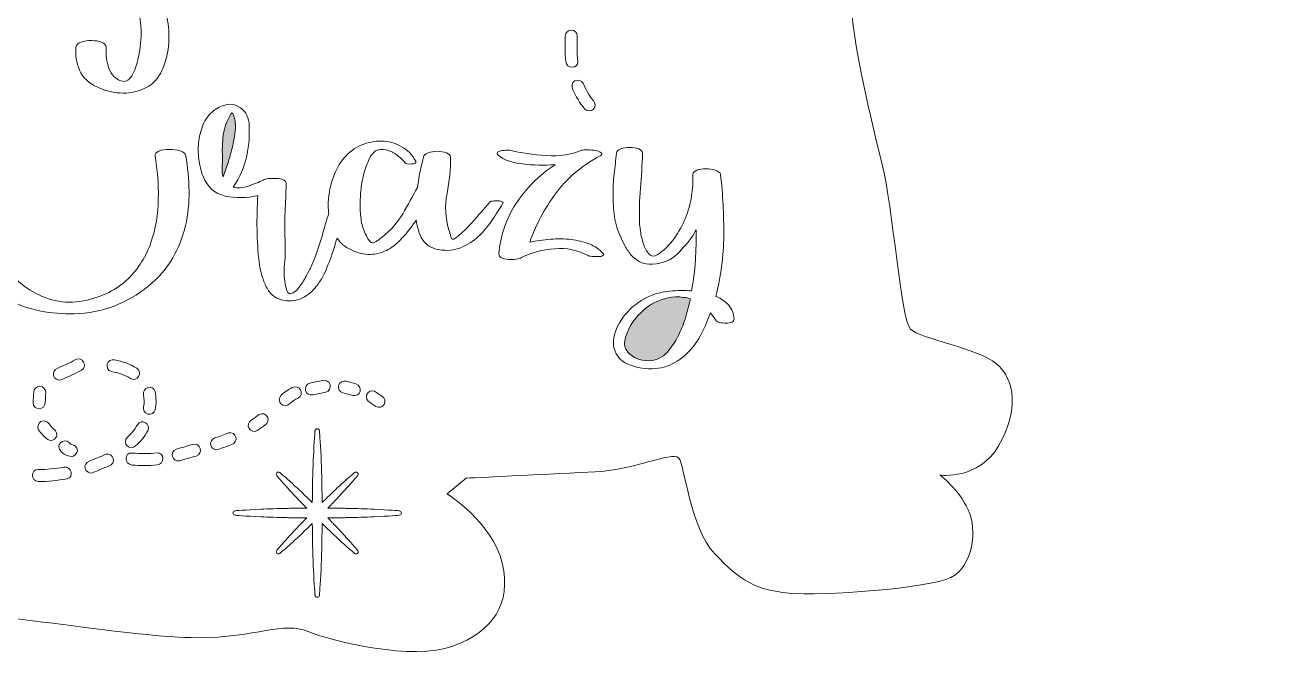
# Model space of a CAD drawing. Header units: inches. Extents: x 291 to 1011, y -741 to -6.
# Drawn here: x 587.9 to 1011.1, y -741.1 to -527.4 of the extents above; entities that cross this region are included whole.
import ezdxf

# ---------------------------------------------------------------- set-up
doc = ezdxf.new("R2010")
doc.units = ezdxf.units.IN
doc.header["$MEASUREMENT"] = 0
doc.layers.add('Layer 1', color=7, linetype='Continuous')

# ---------------------------------------------------------------- blocks, each defined once
blk = doc.blocks.new('block 3')
at = {"layer": 'Layer 1', "lineweight": 0}
for points, knots in [([(1005.25, -148.93), (1002.34, -146.02), (995.2, -138.36), (992.02, -133.06), (988.86, -127.77), (983.56, -103.16), (977.74, -95.49), (971.91, -87.81), (950.22, -63.99), (935.4, -59.76), (920.58, -55.53), (917.94, -55.53), (915.82, -51.56), (913.7, -47.6), (928.26, -14.78), (926.4, -10.55), (924.56, -6.32), (918.74, -10.55), (915.56, -13.19), (912.38, -15.85), (906.03, -24.31), (904.18, -23.26), (902.33, -22.19), (902.33, -15.31), (898.88, -15.05), (895.45, -14.78), (875.08, -29.33), (866.87, -35.95), (858.67, -42.56), (852.07, -48.52), (834.32, -61.88), (816.58, -75.26), (794.26, -89.86), (775.57, -132.39), (756.08, -176.75), (757.04, -236.19), (723.83, -244.64), (690.62, -253.07), (645.65, -244.02), (598.38, -272.6), (551.11, -301.18), (510.88, -349.51), (491.13, -456.76), (475.75, -540.27), (479.61, -587.41), (479.75, -609.2), (431.92, -567.89), (405.83, -506.33), (413.95, -465.47), (425.73, -406.27), (496.62, -317.55), (513.7, -257.02), (530.77, -196.49), (532.91, -112.64), (466.64, -81.68), (410.57, -55.49), (357.48, -76.89), (335.02, -111.94), (312.57, -147.01), (310.01, -191.11), (332.77, -223.41), (355.54, -255.7), (397.02, -266.47), (405.79, -249.27), (423.01, -215.51), (377.12, -210.42), (367.02, -201.47), (356.91, -192.54), (345.64, -160.51), (376.1, -135.23), (406.57, -109.95), (450.77, -118.97), (466.67, -152.4), (482.58, -185.82), (470.97, -256.45), (431.98, -310.26), (291.39, -504.28), (386.9, -628.38), (463.52, -669.05), (469.21, -672.07), (474.93, -674.84), (480.65, -677.38), (483.09, -684.1), (486.5, -689.93), (491.13, -693.85), (509.48, -709.37), (514.41, -707.26), (520.77, -712.9), (527.12, -718.55), (517.94, -722.07), (548.28, -723.49), (578.63, -724.89), (625.2, -733.36), (645.65, -733.36), (666.12, -733.36), (674.59, -727.72), (683.05, -731.25), (691.52, -734.78), (718.33, -741.12), (731.74, -736.19), (745.16, -731.25), (751.5, -722.07), (748.32, -708.32), (745.16, -694.55), (729.8, -685.03), (729.8, -685.03), (729.8, -685.03), (736.16, -679.73), (736.16, -679.73), (736.16, -679.73), (767.38, -678.14), (779.55, -677.62), (791.73, -677.09), (805.48, -670.75), (807.6, -672.86), (809.71, -674.98), (811.3, -696.14), (819.78, -705.14), (828.24, -714.14), (833.53, -717.31), (844.64, -718.37), (855.76, -719.43), (891.74, -716.78), (899.15, -713.08), (906.56, -709.37), (908.15, -697.21), (904.97, -690.32), (901.79, -683.44), (895.45, -678.68), (895.45, -678.68), (895.45, -678.68), (908.5, -680.45), (915.21, -668.81), (921.9, -657.15), (920.85, -646.58), (914.5, -641.28), (908.15, -635.99), (888.74, -632.81), (885.57, -629.65), (882.39, -626.47), (879.58, -588.35), (876.05, -574.25), (872.52, -560.13), (866.16, -533.67), (865.81, -521.68), (865.46, -509.68), (889.8, -455.71), (906.03, -438.41), (922.25, -421.13), (951.89, -356.21), (950.49, -332.93), (949.08, -309.65), (933.56, -282.48), (933.19, -270.13), (932.84, -257.79), (931.08, -235.21), (939.9, -226.03), (948.73, -216.86), (981.71, -215.35), (989.12, -206.89), (996.52, -198.42), (993.09, -194.71), (995.2, -193.13), (997.32, -191.55), (1000.75, -189.16), (1003.14, -184.93), (1005.52, -180.69), (1003.41, -175.93), (1005.79, -174.07), (1008.16, -172.23), (1011.07, -168.25), (1010.82, -162.7), (1010.55, -157.14), (1008.16, -151.84), (1005.25, -148.93)], [0, 0, 0, 0, 1, 1, 1, 2, 2, 2, 3, 3, 3, 4, 4, 4, 5, 5, 5, 6, 6, 6, 7, 7, 7, 8, 8, 8, 9, 9, 9, 10, 10, 10, 11, 11, 11, 12, 12, 12, 13, 13, 13, 14, 14, 14, 15, 15, 15, 16, 16, 16, 17, 17, 17, 18, 18, 18, 19, 19, 19, 20, 20, 20, 21, 21, 21, 22, 22, 22, 23, 23, 23, 24, 24, 24, 25, 25, 25, 26, 26, 26, 27, 27, 27, 28, 28, 28, 29, 29, 29, 30, 30, 30, 31, 31, 31, 32, 32, 32, 33, 33, 33, 34, 34, 34, 35, 35, 35, 36, 36, 36, 37, 37, 37, 38, 38, 38, 39, 39, 39, 40, 40, 40, 41, 41, 41, 42, 42, 42, 43, 43, 43, 44, 44, 44, 45, 45, 45, 46, 46, 46, 47, 47, 47, 48, 48, 48, 49, 49, 49, 50, 50, 50, 51, 51, 51, 52, 52, 52, 53, 53, 53, 54, 54, 54, 55, 55, 55, 56, 56, 56, 57, 57, 57, 58, 58, 58, 58]), ([(562.21, -587.21), (561.21, -580.42), (560.78, -573.68), (560.92, -567), (561.19, -560.21), (562.05, -553.46), (563.5, -546.71), (564.96, -539.98), (567.67, -533.61), (571.64, -527.6), (574.55, -523.14), (578.19, -519), (582.57, -515.16), (586.93, -511.32), (592.1, -508.51), (598.06, -506.73), (601.63, -505.72), (605.35, -505.19), (609.17, -505.14), (613.03, -505.09), (616.62, -505.58), (620, -506.65), (623.38, -507.7), (626.36, -509.3), (628.95, -511.48), (631.54, -513.65), (633.41, -516.47), (634.61, -519.92), (635.13, -521.8), (635.6, -524.18), (635.99, -527.02), (636.4, -529.86), (636.4, -532.72), (635.99, -535.61), (635.6, -538.51), (634.73, -541.19), (633.41, -543.63), (632.07, -546.08), (630.11, -547.86), (627.45, -548.98), (625.07, -549.97), (622.56, -550.39), (619.91, -550.23), (617.26, -550.07), (614.74, -549.42), (612.36, -548.3), (609.31, -546.97), (607.26, -545.04), (606.21, -542.55), (605.13, -540.03), (604.75, -537.44), (605.01, -534.78), (605.13, -534), (605.74, -533.44), (606.8, -533.12), (607.85, -532.77), (609.01, -532.61), (610.28, -532.61), (611.53, -532.61), (612.65, -532.8), (613.66, -533.2), (614.64, -533.58), (615.14, -534.1), (615.14, -534.78), (615.14, -535.67), (615.17, -536.68), (615.23, -537.8), (615.3, -538.9), (615.49, -540.02), (615.84, -541.12), (616.16, -542.23), (616.66, -543.24), (617.32, -544.14), (617.98, -545.02), (618.91, -545.69), (620.1, -546.13), (621.03, -546.47), (621.82, -546.38), (622.5, -545.89), (623.14, -545.38), (623.71, -544.69), (624.18, -543.79), (624.65, -542.9), (625, -542.01), (625.27, -541.12), (625.54, -540.23), (625.73, -539.57), (625.86, -539.12), (626.52, -536.23), (626.89, -533.23), (626.95, -530.1), (627.02, -526.99), (626.46, -523.99), (625.27, -521.09), (624.34, -519.08), (623.2, -517.08), (621.8, -515.07), (620.41, -513.07), (618.59, -511.57), (616.34, -510.57), (612.89, -509.11), (609.48, -508.76), (606.1, -509.48), (602.73, -510.21), (599.51, -511.46), (596.47, -513.24), (593.95, -514.8), (591.67, -516.36), (589.62, -517.91), (587.56, -519.47), (585.68, -521.36), (583.97, -523.58), (579.86, -529.05), (576.89, -535.03), (575.12, -541.54), (573.32, -548.05), (572.17, -554.47), (571.64, -560.82), (571.24, -567.84), (571.3, -575.03), (571.84, -582.36), (572.37, -589.72), (574.29, -596.67), (577.59, -603.24), (578.91, -605.8), (580.61, -608.25), (582.67, -610.58), (584.72, -612.93), (587.04, -614.91), (589.62, -616.51), (592.21, -618.13), (595.01, -619.3), (598.06, -620.01), (601.09, -620.75), (604.28, -620.78), (607.6, -620.12), (613.94, -618.77), (618.91, -616.32), (622.5, -612.77), (626.07, -609.21), (628.64, -605.11), (630.24, -600.49), (631.82, -595.87), (632.64, -590.99), (632.71, -585.89), (632.77, -580.76), (632.42, -575.91), (631.63, -571.34), (631.49, -570.68), (631.91, -570.15), (632.92, -569.76), (633.91, -569.37), (635.06, -569.18), (636.4, -569.18), (637.72, -569.18), (638.93, -569.35), (640.06, -569.68), (641.19, -570.01), (641.83, -570.57), (641.96, -571.34), (642.62, -575.25), (642.97, -579.19), (643.04, -583.21), (643.11, -587.21), (642.72, -591.09), (641.85, -594.81), (640.99, -598.54), (639.56, -602.16), (637.57, -605.67), (635.6, -609.18), (632.83, -612.37), (629.23, -615.26), (625.8, -618.05), (622, -620.26), (617.82, -621.87), (613.66, -623.48), (609.17, -624.34), (604.4, -624.45), (596.6, -624.66), (589.52, -623.26), (583.17, -620.2), (576.8, -617.13), (572.03, -612.6), (568.86, -606.58), (565.42, -600.47), (563.21, -594.01), (562.21, -587.21)], [0, 0, 0, 0, 1, 1, 1, 2, 2, 2, 3, 3, 3, 4, 4, 4, 5, 5, 5, 6, 6, 6, 7, 7, 7, 8, 8, 8, 9, 9, 9, 10, 10, 10, 11, 11, 11, 12, 12, 12, 13, 13, 13, 14, 14, 14, 15, 15, 15, 16, 16, 16, 17, 17, 17, 18, 18, 18, 19, 19, 19, 20, 20, 20, 21, 21, 21, 22, 22, 22, 23, 23, 23, 24, 24, 24, 25, 25, 25, 26, 26, 26, 27, 27, 27, 28, 28, 28, 29, 29, 29, 30, 30, 30, 31, 31, 31, 32, 32, 32, 33, 33, 33, 34, 34, 34, 35, 35, 35, 36, 36, 36, 37, 37, 37, 38, 38, 38, 39, 39, 39, 40, 40, 40, 41, 41, 41, 42, 42, 42, 43, 43, 43, 44, 44, 44, 45, 45, 45, 46, 46, 46, 47, 47, 47, 48, 48, 48, 49, 49, 49, 50, 50, 50, 51, 51, 51, 52, 52, 52, 53, 53, 53, 54, 54, 54, 55, 55, 55, 56, 56, 56, 57, 57, 57, 58, 58, 58, 59, 59, 59, 60, 60, 60, 61, 61, 61, 62, 62, 62, 62]), ([(773.53, -531.11), (773.41, -533.97), (773.46, -536.8), (773.72, -539.64), (773.94, -542.24), (769.89, -542.21), (769.67, -539.64), (769.42, -536.8), (769.36, -533.97), (769.49, -531.11), (769.61, -528.51), (773.65, -528.51), (773.53, -531.11)], [0, 0, 0, 0, 1, 1, 1, 2, 2, 2, 3, 3, 3, 4, 4, 4, 4]), ([(778.97, -555.67), (778.26, -556.39), (776.8, -556.52), (776.11, -555.67), (774.43, -553.61), (773.04, -551.42), (772, -548.96), (771.57, -547.95), (771.68, -546.81), (772.73, -546.2), (773.58, -545.7), (775.06, -545.92), (775.49, -546.93), (776.38, -549.03), (777.51, -551.04), (778.97, -552.82), (779.66, -553.66), (779.8, -554.84), (778.97, -555.67)], [0, 0, 0, 0, 1, 1, 1, 2, 2, 2, 3, 3, 3, 4, 4, 4, 5, 5, 5, 6, 6, 6, 6]), ([(740.28, -598.49), (738.57, -600.1), (736.61, -601.34), (734.43, -602.24), (732.24, -603.13), (729.76, -603.36), (726.98, -602.9), (724.45, -602.46), (722.63, -601.31), (721.51, -599.48), (720.38, -597.65), (719.68, -595.45), (719.42, -592.89), (719.16, -593.33), (718.9, -593.73), (718.63, -594.07), (718.36, -594.39), (718.1, -594.78), (717.85, -595.24), (716.65, -596.79), (715.36, -598.3), (713.97, -599.72), (712.58, -601.18), (711.06, -602.32), (709.39, -603.16), (707.74, -604), (705.91, -604.44), (703.93, -604.49), (701.95, -604.56), (699.76, -604.02), (697.38, -602.9), (695.46, -602.03), (693.92, -600.72), (692.78, -599.04), (692.47, -600.13), (692.16, -601.23), (691.81, -602.32), (691.01, -604.83), (690.12, -607.24), (689.14, -609.59), (688.13, -611.92), (686.84, -614.05), (685.26, -615.93), (683.93, -617.49), (682.35, -618.67), (680.49, -619.43), (678.63, -620.23), (676.52, -620.34), (674.13, -619.77), (672.81, -619.43), (671.68, -618.8), (670.76, -617.86), (669.84, -616.9), (669.09, -615.8), (668.58, -614.52), (668.04, -613.24), (667.61, -611.96), (667.29, -610.66), (666.94, -609.4), (666.72, -608.25), (666.59, -607.24), (666.18, -603.58), (665.96, -599.86), (665.89, -596.06), (665.83, -592.29), (665.93, -588.49), (666.18, -584.72), (662.36, -585.59), (658.67, -585.65), (655.16, -584.88), (651.65, -584.1), (649.18, -581.87), (647.73, -578.2), (647.07, -576.53), (646.6, -574.63), (646.34, -572.51), (646.06, -570.41), (646.06, -568.31), (646.34, -566.26), (646.6, -564.2), (647.16, -562.22), (648.01, -560.32), (648.87, -558.43), (650.23, -556.88), (652.09, -555.65), (654.87, -553.87), (657.36, -553.57), (659.54, -554.74), (661.73, -555.9), (662.94, -557.76), (663.21, -560.32), (663.46, -563.89), (663.21, -567.57), (662.43, -571.34), (661.63, -575.14), (660.1, -578.64), (657.85, -581.87), (659.3, -582.31), (661, -582.2), (662.92, -581.54), (664.82, -580.86), (666.52, -580.2), (667.98, -579.53), (668.37, -579.3), (668.96, -579.14), (669.77, -579.03), (670.56, -578.92), (671.42, -578.9), (672.34, -578.95), (673.27, -579.01), (674.08, -579.17), (674.74, -579.44), (675.4, -579.73), (675.72, -580.2), (675.72, -580.86), (675.59, -583.98), (675.47, -587.1), (675.33, -590.21), (675.18, -593.33), (675.18, -596.5), (675.33, -599.72), (675.47, -602.3), (675.4, -604.94), (675.13, -607.67), (674.86, -610.39), (674.99, -612.98), (675.53, -615.43), (675.91, -617.22), (676.54, -617.97), (677.42, -617.68), (678.28, -617.41), (679.13, -616.71), (679.99, -615.61), (680.86, -614.49), (681.65, -613.24), (682.38, -611.84), (683.1, -610.45), (683.59, -609.53), (683.87, -609.09), (685.45, -605.52), (686.74, -601.93), (687.75, -598.32), (688.44, -595.79), (689.19, -593.29), (689.99, -590.78), (689.89, -589.94), (689.83, -589.1), (689.83, -588.22), (689.83, -585.09), (690.34, -582.06), (691.32, -579.11), (692.32, -576.16), (693.6, -573.81), (695.2, -572.03), (696.78, -570.11), (698.71, -568.7), (700.95, -567.76), (703.2, -566.81), (705.49, -566.37), (707.81, -566.42), (710.12, -566.48), (712.3, -567.06), (714.37, -568.17), (716.41, -569.29), (718.04, -570.96), (719.24, -573.19), (719.49, -573.75), (719.02, -574.05), (717.85, -574.1), (716.65, -574.16), (715.92, -574.02), (715.64, -573.68), (715.13, -573.01), (714.37, -572.27), (713.36, -571.43), (712.38, -570.6), (711.29, -569.98), (710.09, -569.59), (708.9, -569.21), (707.77, -569.13), (706.71, -569.35), (705.66, -569.57), (704.74, -570.36), (703.93, -571.68), (703.54, -572.58), (703.16, -573.44), (702.84, -574.28), (702.5, -575.11), (702.21, -575.96), (701.95, -576.86), (701.43, -578.75), (701.05, -580.61), (700.86, -582.45), (700.66, -584.3), (700.56, -586.16), (700.56, -588.04), (700.56, -589.82), (700.7, -591.55), (700.95, -593.22), (701.21, -594.89), (701.75, -596.5), (702.53, -598.07), (703.47, -599.86), (704.2, -600.71), (704.74, -600.65), (705.25, -600.6), (706.32, -599.97), (707.91, -598.74), (710.82, -596.4), (713.15, -593.76), (714.86, -590.81), (716.58, -587.86), (718.23, -584.93), (719.82, -582.04), (720.08, -579.92), (720.41, -577.97), (720.81, -576.19), (721.22, -574.41), (721.54, -572.96), (721.81, -571.84), (721.93, -571.18), (722.47, -570.68), (723.4, -570.36), (724.33, -570.01), (725.34, -569.84), (726.47, -569.84), (727.6, -569.84), (728.63, -570.01), (729.57, -570.36), (730.48, -570.68), (730.96, -571.18), (730.96, -571.84), (730.96, -575.85), (730.55, -579.92), (729.76, -584.03), (728.96, -588.17), (729.16, -592.22), (730.35, -596.22), (730.62, -596.91), (730.84, -597.7), (731.05, -598.66), (731.24, -599.59), (731.81, -599.67), (732.73, -598.9), (733.8, -598.12), (734.72, -597.34), (735.51, -596.56), (736.3, -595.79), (737.11, -594.94), (737.91, -594.07), (738.96, -592.84), (739.98, -591.67), (740.98, -590.56), (741.98, -589.45), (743, -588.27), (744.06, -587.05), (744.19, -586.82), (744.55, -586.66), (745.14, -586.55), (745.75, -586.44), (746.34, -586.4), (746.93, -586.47), (747.54, -586.52), (747.98, -586.63), (748.34, -586.79), (748.66, -586.95), (748.69, -587.21), (748.43, -587.55), (747.37, -589.22), (746.18, -591.05), (744.86, -593.06), (743.53, -595.05), (742, -596.88), (740.28, -598.49)], [0, 0, 0, 0, 1, 1, 1, 2, 2, 2, 3, 3, 3, 4, 4, 4, 5, 5, 5, 6, 6, 6, 7, 7, 7, 8, 8, 8, 9, 9, 9, 10, 10, 10, 11, 11, 11, 12, 12, 12, 13, 13, 13, 14, 14, 14, 15, 15, 15, 16, 16, 16, 17, 17, 17, 18, 18, 18, 19, 19, 19, 20, 20, 20, 21, 21, 21, 22, 22, 22, 23, 23, 23, 24, 24, 24, 25, 25, 25, 26, 26, 26, 27, 27, 27, 28, 28, 28, 29, 29, 29, 30, 30, 30, 31, 31, 31, 32, 32, 32, 33, 33, 33, 34, 34, 34, 35, 35, 35, 36, 36, 36, 37, 37, 37, 38, 38, 38, 39, 39, 39, 40, 40, 40, 41, 41, 41, 42, 42, 42, 43, 43, 43, 44, 44, 44, 45, 45, 45, 46, 46, 46, 47, 47, 47, 48, 48, 48, 49, 49, 49, 50, 50, 50, 51, 51, 51, 52, 52, 52, 53, 53, 53, 54, 54, 54, 55, 55, 55, 56, 56, 56, 57, 57, 57, 58, 58, 58, 59, 59, 59, 60, 60, 60, 61, 61, 61, 62, 62, 62, 63, 63, 63, 64, 64, 64, 65, 65, 65, 66, 66, 66, 67, 67, 67, 68, 68, 68, 69, 69, 69, 70, 70, 70, 71, 71, 71, 72, 72, 72, 73, 73, 73, 74, 74, 74, 75, 75, 75, 76, 76, 76, 77, 77, 77, 78, 78, 78, 79, 79, 79, 80, 80, 80, 81, 81, 81, 82, 82, 82, 83, 83, 83, 84, 84, 84, 85, 85, 85, 86, 86, 86, 87, 87, 87, 88, 88, 88, 89, 89, 89, 90, 90, 90, 91, 91, 91, 91]), ([(782.18, -604.91), (781.79, -605.14), (781.26, -605.25), (780.59, -605.25), (779.93, -605.25), (779.24, -605.22), (778.51, -605.17), (777.78, -605.11), (777.34, -605.03), (777.22, -604.91), (773.77, -603.03), (770.04, -602.24), (766, -602.57), (761.95, -602.9), (758.22, -603.91), (754.77, -605.58), (754.37, -605.8), (753.78, -605.96), (752.98, -606.08), (752.19, -606.2), (751.34, -606.23), (750.4, -606.18), (749.48, -606.11), (748.71, -605.94), (748.12, -605.67), (747.53, -605.38), (747.23, -604.91), (747.23, -604.24), (747.62, -598.35), (749.51, -592.79), (752.89, -587.55), (756.27, -582.31), (760.66, -577.91), (766.09, -574.36), (762.39, -574.57), (758.74, -574.49), (755.17, -574.1), (751.6, -573.72), (748.87, -572.74), (747.01, -571.18), (746.64, -570.75), (746.53, -570.41), (746.73, -570.17), (746.92, -569.95), (747.3, -569.79), (747.82, -569.68), (748.35, -569.57), (748.91, -569.51), (749.51, -569.51), (749.51, -569.51), (750.8, -569.51), (750.8, -569.51), (754.63, -570.41), (758.74, -570.99), (763.11, -571.26), (767.48, -571.54), (771.45, -570.96), (775.04, -569.51), (775.44, -569.4), (776.1, -569.35), (777.02, -569.35), (777.95, -569.35), (778.83, -569.43), (779.7, -569.59), (780.56, -569.76), (781.19, -570.01), (781.6, -570.36), (781.99, -570.68), (781.85, -571.02), (781.19, -571.34), (774.83, -574.91), (769.82, -579.17), (766.19, -584.11), (762.55, -589.08), (759.68, -594.5), (757.56, -600.41), (759.8, -599.97), (762.12, -599.62), (764.51, -599.4), (766.89, -599.19), (769.22, -599.21), (771.45, -599.48), (773.7, -599.76), (775.76, -600.26), (777.62, -600.99), (779.45, -601.72), (780.99, -602.74), (782.18, -604.08), (782.58, -604.4), (782.58, -604.7), (782.18, -604.91)], [0, 0, 0, 0, 1, 1, 1, 2, 2, 2, 3, 3, 3, 4, 4, 4, 5, 5, 5, 6, 6, 6, 7, 7, 7, 8, 8, 8, 9, 9, 9, 10, 10, 10, 11, 11, 11, 12, 12, 12, 13, 13, 13, 14, 14, 14, 15, 15, 15, 16, 16, 16, 17, 17, 17, 18, 18, 18, 19, 19, 19, 20, 20, 20, 21, 21, 21, 22, 22, 22, 23, 23, 23, 24, 24, 24, 25, 25, 25, 26, 26, 26, 27, 27, 27, 28, 28, 28, 29, 29, 29, 30, 30, 30, 30]), ([(825.47, -627.29), (824.95, -627.5), (824.32, -627.62), (823.59, -627.62), (822.86, -627.62), (822.13, -627.53), (821.41, -627.37), (820.68, -627.21), (820.23, -626.95), (820.11, -626.63), (820.11, -626.63), (818.33, -624.11), (818.33, -624.11), (817.54, -626.34), (816.54, -628.65), (815.34, -631.05), (814.16, -633.43), (812.68, -635.55), (810.88, -637.39), (809.09, -639.24), (807, -640.68), (804.62, -641.73), (802.24, -642.79), (799.46, -643.14), (796.28, -642.82), (791.65, -642.27), (788.6, -640.89), (787.15, -638.74), (785.68, -636.56), (785.33, -634.14), (786.06, -631.46), (786.78, -628.8), (788.27, -626.22), (790.51, -623.79), (792.78, -621.33), (795.42, -619.5), (798.46, -618.26), (800.19, -617.6), (802.24, -617.13), (804.62, -616.85), (807, -616.58), (809.46, -616.54), (811.98, -616.77), (812.62, -613.43), (813.07, -610.03), (813.26, -606.58), (813.47, -603.13), (813.57, -599.67), (813.57, -596.22), (813.03, -596.91), (812.7, -597.46), (812.57, -597.89), (810.98, -600.24), (809.15, -602.41), (807.11, -604.4), (805.05, -606.42), (802.32, -607.52), (798.87, -607.75), (797.28, -607.87), (795.92, -607.65), (794.8, -607.08), (793.67, -606.53), (792.68, -605.77), (791.81, -604.83), (790.95, -603.89), (790.22, -602.85), (789.63, -601.75), (789.03, -600.63), (788.55, -599.56), (788.14, -598.57), (787.07, -596.45), (786.38, -594.2), (786.06, -591.8), (785.72, -589.42), (785.56, -587.02), (785.56, -584.62), (785.56, -582.22), (785.68, -579.84), (785.96, -577.44), (786.22, -575.06), (786.49, -572.74), (786.74, -570.52), (786.74, -569.84), (787.21, -569.35), (788.14, -569.01), (789.06, -568.67), (790.1, -568.51), (791.22, -568.51), (792.35, -568.51), (793.33, -568.67), (794.21, -569.01), (795.05, -569.35), (795.5, -569.84), (795.5, -570.52), (795.35, -574.41), (795.12, -578.35), (794.8, -582.28), (794.46, -586.24), (794.37, -590.16), (794.49, -594.07), (794.49, -594.39), (794.58, -595.27), (794.8, -596.64), (794.99, -598.04), (795.31, -599.46), (795.78, -600.9), (796.25, -602.35), (796.89, -603.52), (797.68, -604.4), (798.46, -605.3), (799.39, -605.36), (800.46, -604.59), (802.71, -603.13), (804.59, -601.31), (806.12, -599.15), (807.64, -596.99), (808.89, -594.7), (809.9, -592.32), (810.88, -589.92), (811.57, -587.47), (811.98, -584.96), (812.37, -582.45), (812.5, -580.03), (812.37, -577.68), (812.37, -577.02), (812.84, -576.53), (813.75, -576.19), (814.68, -575.85), (815.72, -575.69), (816.85, -575.69), (817.96, -575.69), (819.02, -575.85), (820.02, -576.19), (821.01, -576.53), (821.57, -577.02), (821.72, -577.68), (822.5, -584.38), (822.86, -591.2), (822.79, -598.15), (822.73, -605.11), (821.84, -611.92), (820.11, -618.61), (821.97, -619.38), (823.43, -620.39), (824.49, -621.6), (825.54, -622.83), (826.13, -624.39), (826.27, -626.29), (826.27, -626.74), (826.01, -627.06), (825.47, -627.29)], [0, 0, 0, 0, 1, 1, 1, 2, 2, 2, 3, 3, 3, 4, 4, 4, 5, 5, 5, 6, 6, 6, 7, 7, 7, 8, 8, 8, 9, 9, 9, 10, 10, 10, 11, 11, 11, 12, 12, 12, 13, 13, 13, 14, 14, 14, 15, 15, 15, 16, 16, 16, 17, 17, 17, 18, 18, 18, 19, 19, 19, 20, 20, 20, 21, 21, 21, 22, 22, 22, 23, 23, 23, 24, 24, 24, 25, 25, 25, 26, 26, 26, 27, 27, 27, 28, 28, 28, 29, 29, 29, 30, 30, 30, 31, 31, 31, 32, 32, 32, 33, 33, 33, 34, 34, 34, 35, 35, 35, 36, 36, 36, 37, 37, 37, 38, 38, 38, 39, 39, 39, 40, 40, 40, 41, 41, 41, 42, 42, 42, 43, 43, 43, 44, 44, 44, 45, 45, 45, 46, 46, 46, 47, 47, 47, 48, 48, 48, 49, 49, 49, 50, 50, 50, 50]), ([(606.88, -643.37), (604.65, -644.61), (602.33, -645.7), (599.96, -646.67), (598.93, -647.09), (597.73, -646.22), (597.47, -645.27), (597.16, -644.13), (597.87, -643.2), (598.88, -642.78), (600.93, -641.93), (602.91, -640.96), (604.85, -639.88), (607.12, -638.63), (609.16, -642.12), (606.88, -643.37)], [0, 0, 0, 0, 1, 1, 1, 2, 2, 2, 3, 3, 3, 4, 4, 4, 5, 5, 5, 5]), ([(623.41, -646.24), (621.39, -644.99), (619.26, -644.24), (616.92, -643.88), (615.84, -643.72), (615.23, -642.35), (615.5, -641.41), (615.83, -640.26), (616.9, -639.83), (618, -639.99), (620.65, -640.4), (623.17, -641.34), (625.46, -642.75), (627.67, -644.11), (625.63, -647.6), (623.41, -646.24)], [0, 0, 0, 0, 1, 1, 1, 2, 2, 2, 3, 3, 3, 4, 4, 4, 5, 5, 5, 5]), ([(683.59, -647.81), (685.06, -647.5), (686.51, -647.19), (687.98, -646.86), (689.05, -646.63), (690.16, -647.17), (690.47, -648.28), (690.74, -649.29), (690.12, -650.54), (689.06, -650.77), (687.59, -651.08), (686.12, -651.39), (684.67, -651.71), (683.59, -651.94), (682.49, -651.4), (682.18, -650.3), (681.91, -649.29), (682.53, -648.05), (683.59, -647.81)], [0, 0, 0, 0, 1, 1, 1, 2, 2, 2, 3, 3, 3, 4, 4, 4, 5, 5, 5, 6, 6, 6, 6]), ([(693.32, -648.57), (693.56, -647.5), (694.78, -646.9), (695.81, -647.16), (696.93, -647.45), (698.05, -647.75), (699.16, -648.03), (700.25, -648.33), (700.82, -649.48), (700.58, -650.53), (700.34, -651.6), (699.11, -652.21), (698.09, -651.94), (696.97, -651.64), (695.85, -651.35), (694.73, -651.07), (693.64, -650.77), (693.07, -649.64), (693.32, -648.57)], [0, 0, 0, 0, 1, 1, 1, 2, 2, 2, 3, 3, 3, 4, 4, 4, 5, 5, 5, 6, 6, 6, 6]), ([(590.64, -654.38), (590.7, -653.19), (590.76, -652.02), (590.82, -650.84), (590.88, -649.75), (591.7, -648.82), (592.84, -648.82), (593.9, -648.82), (594.92, -649.75), (594.87, -650.84), (594.8, -652.02), (594.74, -653.19), (594.68, -654.38), (594.62, -655.47), (593.8, -656.4), (592.66, -656.4), (591.61, -656.4), (590.58, -655.47), (590.64, -654.38)], [0, 0, 0, 0, 1, 1, 1, 2, 2, 2, 3, 3, 3, 4, 4, 4, 5, 5, 5, 6, 6, 6, 6]), ([(627.71, -651.7), (627.16, -649.17), (631.05, -648.09), (631.6, -650.62), (632.06, -652.68), (632.06, -654.69), (631.66, -656.76), (631.44, -657.84), (630.16, -658.45), (629.16, -658.16), (628.06, -657.87), (627.55, -656.75), (627.76, -655.69), (628.02, -654.37), (627.99, -653.02), (627.71, -651.7)], [0, 0, 0, 0, 1, 1, 1, 2, 2, 2, 3, 3, 3, 4, 4, 4, 5, 5, 5, 5]), ([(673.94, -651.93), (675.06, -650.85), (676.34, -649.93), (677.74, -649.27), (678.73, -648.8), (679.91, -648.99), (680.5, -650), (681.02, -650.88), (680.76, -652.3), (679.78, -652.76), (678.58, -653.33), (677.69, -653.93), (676.8, -654.78), (676.02, -655.55), (674.73, -655.58), (673.94, -654.78), (673.19, -654.03), (673.16, -652.7), (673.94, -651.93)], [0, 0, 0, 0, 1, 1, 1, 2, 2, 2, 3, 3, 3, 4, 4, 4, 5, 5, 5, 6, 6, 6, 6]), ([(703.26, -650.93), (704.08, -650.11), (705.28, -650.24), (706.11, -650.93), (706.6, -651.32), (707.27, -651.78), (707.89, -652.14), (708.84, -652.7), (709.17, -653.96), (708.62, -654.9), (708.07, -655.85), (706.79, -656.18), (705.85, -655.63), (704.93, -655.09), (704.08, -654.46), (703.26, -653.79), (702.41, -653.09), (702.54, -651.64), (703.26, -650.93)], [0, 0, 0, 0, 1, 1, 1, 2, 2, 2, 3, 3, 3, 4, 4, 4, 5, 5, 5, 6, 6, 6, 6]), ([(622.21, -666.03), (623.64, -664.82), (624.77, -663.43), (625.66, -661.79), (626.91, -659.5), (630.4, -661.55), (629.16, -663.82), (628.11, -665.75), (626.73, -667.47), (625.07, -668.89), (624.23, -669.6), (623.03, -669.71), (622.21, -668.89), (621.49, -668.16), (621.38, -666.73), (622.21, -666.03)], [0, 0, 0, 0, 1, 1, 1, 2, 2, 2, 3, 3, 3, 4, 4, 4, 5, 5, 5, 5]), ([(663.93, -660.23), (664.82, -659.61), (665.73, -658.97), (666.62, -658.35), (667.52, -657.72), (668.87, -658.19), (669.38, -659.08), (669.96, -660.08), (669.55, -661.22), (668.65, -661.84), (667.76, -662.46), (666.87, -663.1), (665.97, -663.72), (665.08, -664.35), (663.73, -663.88), (663.21, -662.99), (662.63, -661.99), (663.05, -660.85), (663.93, -660.23)], [0, 0, 0, 0, 1, 1, 1, 2, 2, 2, 3, 3, 3, 4, 4, 4, 5, 5, 5, 6, 6, 6, 6]), ([(593.19, -660.72), (594.18, -660.15), (595.35, -660.54), (595.96, -661.45), (596.32, -662), (597.1, -662.85), (597.6, -663.23), (598.48, -663.89), (598.93, -664.97), (598.33, -665.99), (597.83, -666.87), (596.44, -667.38), (595.57, -666.72), (594.34, -665.8), (593.33, -664.77), (592.47, -663.49), (591.86, -662.57), (592.29, -661.25), (593.19, -660.72)], [0, 0, 0, 0, 1, 1, 1, 2, 2, 2, 3, 3, 3, 4, 4, 4, 5, 5, 5, 6, 6, 6, 6]), ([(652.83, -670.09), (651.81, -670.46), (650.62, -669.66), (650.36, -668.67), (650.05, -667.55), (650.73, -666.57), (651.76, -666.19), (653.28, -665.63), (654.79, -665.08), (656.31, -664.51), (657.33, -664.13), (658.52, -664.94), (658.79, -665.92), (659.1, -667.04), (658.41, -668.03), (657.39, -668.4), (655.87, -668.97), (654.36, -669.52), (652.83, -670.09)], [0, 0, 0, 0, 1, 1, 1, 2, 2, 2, 3, 3, 3, 4, 4, 4, 5, 5, 5, 6, 6, 6, 6]), ([(714.24, -691.95), (714.12, -692.07), (713.96, -692.15), (713.78, -692.17), (713.74, -692.18), (710.25, -692.49), (705.12, -692.71), (702.49, -692.83), (699.43, -692.92), (696.27, -692.99), (695.71, -693), (695.16, -693), (694.6, -693.02), (693.52, -693.04), (692.4, -693.07), (691.27, -693.07), (691.27, -693.07), (689.67, -693.08), (689.67, -693.08), (690.12, -693.54), (690.57, -694.01), (691.01, -694.47), (691.3, -694.75), (691.57, -695.04), (691.83, -695.32), (693.29, -696.83), (694.69, -698.32), (695.89, -699.64), (698.21, -702.18), (699.72, -703.97), (699.73, -704), (699.99, -704.29), (699.96, -704.72), (699.69, -704.99), (699.42, -705.26), (698.97, -705.29), (698.69, -705.03), (698.66, -705.02), (696.87, -703.51), (694.34, -701.19), (693.02, -699.99), (691.52, -698.59), (690.02, -697.14), (689.73, -696.87), (689.46, -696.61), (689.18, -696.34), (688.72, -695.9), (688.25, -695.44), (687.78, -694.97), (687.78, -694.97), (687.77, -696.59), (687.77, -696.59), (687.77, -697.68), (687.74, -698.78), (687.71, -699.83), (687.7, -700.43), (687.7, -701), (687.69, -701.57), (687.62, -704.7), (687.52, -707.75), (687.4, -710.44), (687.19, -715.55), (686.86, -719.04), (686.86, -719.08), (686.84, -719.46), (686.51, -719.76), (686.12, -719.76), (685.75, -719.76), (685.42, -719.46), (685.38, -719.08), (685.38, -719.04), (685.07, -715.55), (684.86, -710.42), (684.72, -707.73), (684.63, -704.66), (684.57, -701.57), (684.56, -701.02), (684.55, -700.45), (684.53, -699.87), (684.51, -698.81), (684.49, -697.69), (684.49, -696.57), (684.49, -696.57), (684.48, -694.97), (684.48, -694.97), (684.01, -695.44), (683.52, -695.91), (683.05, -696.36), (682.78, -696.63), (682.51, -696.88), (682.24, -697.14), (680.75, -698.58), (679.25, -699.98), (677.92, -701.19), (675.39, -703.51), (673.58, -705.02), (673.57, -705.03), (673.27, -705.29), (672.84, -705.26), (672.57, -704.99), (672.3, -704.72), (672.27, -704.29), (672.52, -704), (672.53, -703.97), (674.04, -702.18), (676.37, -699.64), (677.57, -698.31), (678.97, -696.82), (680.42, -695.32), (680.71, -695.02), (680.99, -694.73), (681.27, -694.43), (681.7, -693.99), (682.13, -693.53), (682.58, -693.08), (682.58, -693.08), (680.98, -693.07), (680.98, -693.07), (679.89, -693.07), (678.81, -693.04), (677.76, -693.03), (677.16, -693.02), (676.57, -693), (675.99, -692.99), (672.84, -692.92), (669.78, -692.83), (667.13, -692.71), (661.99, -692.49), (658.51, -692.18), (658.48, -692.17), (658.09, -692.14), (657.81, -691.82), (657.81, -691.43), (657.81, -691.05), (658.09, -690.73), (658.48, -690.7), (658.51, -690.69), (661.99, -690.38), (667.13, -690.16), (669.86, -690.04), (672.92, -689.93), (675.98, -689.88), (676.54, -689.86), (677.11, -689.85), (677.68, -689.84), (678.75, -689.82), (679.86, -689.8), (680.98, -689.8), (680.98, -689.8), (682.58, -689.78), (682.58, -689.78), (682.11, -689.31), (681.65, -688.83), (681.21, -688.36), (680.94, -688.09), (680.68, -687.82), (680.42, -687.55), (678.98, -686.06), (677.58, -684.57), (676.37, -683.22), (674.04, -680.69), (672.53, -678.9), (672.52, -678.87), (672.27, -678.57), (672.3, -678.14), (672.57, -677.87), (672.84, -677.6), (673.27, -677.58), (673.57, -677.82), (673.58, -677.85), (675.39, -679.34), (677.92, -681.67), (679.25, -682.9), (680.75, -684.3), (682.24, -685.73), (682.53, -686), (682.8, -686.27), (683.08, -686.54), (683.55, -686.98), (684.01, -687.43), (684.48, -687.88), (684.48, -687.88), (684.49, -686.28), (684.49, -686.28), (684.49, -685.19), (684.52, -684.1), (684.53, -683.05), (684.55, -682.45), (684.56, -681.88), (684.57, -681.3), (684.63, -678.17), (684.74, -675.11), (684.86, -672.43), (685.07, -667.31), (685.38, -663.82), (685.38, -663.78), (685.42, -663.41), (685.75, -663.11), (686.12, -663.11), (686.51, -663.11), (686.84, -663.41), (686.86, -663.78), (686.86, -663.82), (687.19, -667.31), (687.4, -672.43), (687.52, -675.06), (687.62, -678.13), (687.69, -681.28), (687.7, -681.86), (687.7, -682.43), (687.71, -683.01), (687.74, -684.07), (687.77, -685.18), (687.77, -686.28), (687.77, -686.28), (687.78, -687.9), (687.78, -687.9), (688.25, -687.43), (688.74, -686.95), (689.21, -686.51), (689.48, -686.24), (689.75, -685.98), (690.02, -685.73), (691.5, -684.3), (692.99, -682.9), (694.34, -681.67), (696.87, -679.34), (698.66, -677.85), (698.69, -677.83), (698.97, -677.58), (699.42, -677.6), (699.69, -677.87), (699.96, -678.14), (699.97, -678.57), (699.73, -678.87), (699.72, -678.9), (698.21, -680.69), (695.89, -683.22), (694.66, -684.56), (693.26, -686.05), (691.83, -687.55), (691.57, -687.83), (691.3, -688.11), (691.01, -688.4), (690.58, -688.85), (690.12, -689.33), (689.67, -689.78), (689.67, -689.78), (691.28, -689.8), (691.28, -689.8), (692.36, -689.8), (693.44, -689.82), (694.49, -689.84), (695.09, -689.85), (695.67, -689.86), (696.27, -689.88), (699.43, -689.94), (702.5, -690.04), (705.12, -690.16), (710.25, -690.38), (713.74, -690.69), (713.78, -690.69), (714.16, -690.73), (714.45, -691.05), (714.45, -691.43), (714.45, -691.64), (714.37, -691.82), (714.24, -691.95)], [0, 0, 0, 0, 1, 1, 1, 2, 2, 2, 3, 3, 3, 4, 4, 4, 5, 5, 5, 6, 6, 6, 7, 7, 7, 8, 8, 8, 9, 9, 9, 10, 10, 10, 11, 11, 11, 12, 12, 12, 13, 13, 13, 14, 14, 14, 15, 15, 15, 16, 16, 16, 17, 17, 17, 18, 18, 18, 19, 19, 19, 20, 20, 20, 21, 21, 21, 22, 22, 22, 23, 23, 23, 24, 24, 24, 25, 25, 25, 26, 26, 26, 27, 27, 27, 28, 28, 28, 29, 29, 29, 30, 30, 30, 31, 31, 31, 32, 32, 32, 33, 33, 33, 34, 34, 34, 35, 35, 35, 36, 36, 36, 37, 37, 37, 38, 38, 38, 39, 39, 39, 40, 40, 40, 41, 41, 41, 42, 42, 42, 43, 43, 43, 44, 44, 44, 45, 45, 45, 46, 46, 46, 47, 47, 47, 48, 48, 48, 49, 49, 49, 50, 50, 50, 51, 51, 51, 52, 52, 52, 53, 53, 53, 54, 54, 54, 55, 55, 55, 56, 56, 56, 57, 57, 57, 58, 58, 58, 59, 59, 59, 60, 60, 60, 61, 61, 61, 62, 62, 62, 63, 63, 63, 64, 64, 64, 65, 65, 65, 66, 66, 66, 67, 67, 67, 68, 68, 68, 69, 69, 69, 70, 70, 70, 71, 71, 71, 72, 72, 72, 73, 73, 73, 74, 74, 74, 75, 75, 75, 76, 76, 76, 77, 77, 77, 78, 78, 78, 79, 79, 79, 80, 80, 80, 81, 81, 81, 82, 82, 82, 83, 83, 83, 84, 84, 84, 85, 85, 85, 86, 86, 86, 87, 87, 87, 88, 88, 88, 89, 89, 89, 89]), ([(603.47, -672.4), (602.09, -672.24), (600.79, -671.73), (599.88, -670.63), (599.18, -669.78), (599.04, -668.59), (599.88, -667.76), (600.59, -667.04), (602.03, -666.92), (602.73, -667.76), (602.84, -667.89), (602.96, -668.03), (603.08, -668.15), (603.11, -668.16), (603.16, -668.19), (603.2, -668.21), (603.24, -668.26), (603.27, -668.27), (603.3, -668.28), (603.31, -668.3), (603.33, -668.3), (603.34, -668.3), (603.47, -668.34), (603.77, -668.4), (603.47, -668.36), (604.61, -668.51), (605.44, -669.18), (605.49, -670.38), (605.55, -671.38), (604.54, -672.54), (603.47, -672.4)], [0, 0, 0, 0, 1, 1, 1, 2, 2, 2, 3, 3, 3, 4, 4, 4, 5, 5, 5, 6, 6, 6, 7, 7, 7, 8, 8, 8, 9, 9, 9, 10, 10, 10, 10]), ([(645.42, -672.27), (643.58, -672.8), (641.73, -673.33), (639.9, -673.87), (637.4, -674.6), (636.33, -670.71), (638.82, -669.98), (640.67, -669.44), (642.5, -668.9), (644.35, -668.36), (646.85, -667.64), (647.92, -671.54), (645.42, -672.27)], [0, 0, 0, 0, 1, 1, 1, 2, 2, 2, 3, 3, 3, 4, 4, 4, 4]), ([(616.16, -675.58), (614.3, -676.37), (612.46, -677.13), (610.6, -677.91), (609.58, -678.33), (608.38, -677.44), (608.11, -676.5), (607.8, -675.35), (608.51, -674.43), (609.52, -674.01), (611.38, -673.24), (613.24, -672.47), (615.1, -671.69), (616.11, -671.27), (617.32, -672.15), (617.58, -673.11), (617.9, -674.25), (617.17, -675.17), (616.16, -675.58)], [0, 0, 0, 0, 1, 1, 1, 2, 2, 2, 3, 3, 3, 4, 4, 4, 5, 5, 5, 6, 6, 6, 6]), ([(632.28, -675.29), (629.47, -675.52), (626.66, -675.52), (623.86, -675.3), (621.27, -675.1), (621.26, -671.06), (623.86, -671.26), (626.66, -671.47), (629.46, -671.47), (632.28, -671.25), (634.88, -671.03), (634.85, -675.07), (632.28, -675.29)], [0, 0, 0, 0, 1, 1, 1, 2, 2, 2, 3, 3, 3, 4, 4, 4, 4]), ([(602.01, -679.91), (598.81, -680.55), (595.61, -680.88), (592.36, -680.82), (589.76, -680.77), (589.76, -676.73), (592.36, -676.78), (595.26, -676.82), (598.08, -676.59), (600.93, -676.01), (603.47, -675.5), (604.55, -679.4), (602.01, -679.91)], [0, 0, 0, 0, 1, 1, 1, 2, 2, 2, 3, 3, 3, 4, 4, 4, 4])]:
    blk.add_open_spline(points, degree=3, knots=knots, dxfattribs=at)
blk = doc.blocks.new('block 2')
at = {"layer": 'Layer 1', "true_color": 0xffffff}
h = blk.add_hatch(color=7, dxfattribs=at)
h.dxf.hatch_style = 2
edge = h.paths.add_edge_path()
edge.add_spline(control_points=[(658.64, -561.33), (658.64, -561), (658.6, -560.55), (658.54, -559.99), (658.48, -559.44), (658.38, -558.91), (658.25, -558.4), (658.12, -557.9), (657.94, -557.49), (657.75, -557.15), (657.55, -556.82), (657.38, -556.82), (657.25, -557.15), (655.79, -559.27), (654.9, -561.67), (654.56, -564.33), (654.24, -567.01), (654.14, -569.51), (654.27, -571.84), (654.27, -572.96), (654.24, -574.07), (654.18, -575.19), (654.11, -576.3), (654.21, -577.36), (654.47, -578.37), (655.13, -576.7), (655.73, -575), (656.26, -573.27), (656.79, -571.55), (657.25, -569.85), (657.65, -568.18), (657.91, -567.06), (658.15, -565.92), (658.35, -564.75), (658.54, -563.58), (658.64, -562.44), (658.64, -561.33)], knot_values=[0, 0, 0, 0, 1, 1, 1, 2, 2, 2, 3, 3, 3, 4, 4, 4, 5, 5, 5, 6, 6, 6, 7, 7, 7, 8, 8, 8, 9, 9, 9, 10, 10, 10, 11, 11, 11, 12, 12, 12, 12], degree=3, periodic=1)
h = blk.add_hatch(color=7, dxfattribs=at)
h.dxf.hatch_style = 2
edge = h.paths.add_edge_path()
edge.add_spline(control_points=[(806.61, -618.77), (803.17, -619), (800.12, -620.06), (797.48, -621.95), (794.83, -623.84), (792.78, -626.07), (791.32, -628.62), (790.66, -629.84), (790.09, -631.3), (789.63, -632.97), (789.16, -634.64), (789.46, -636.08), (790.52, -637.31), (792.37, -639.32), (794.65, -640.28), (797.37, -640.23), (800.08, -640.17), (802.23, -639.19), (803.83, -637.31), (805.29, -635.63), (806.48, -633.88), (807.41, -632.05), (808.33, -630.21), (809.12, -628.3), (809.78, -626.28), (810.06, -625.06), (810.35, -623.92), (810.69, -622.86), (811.01, -621.8), (811.32, -620.67), (811.58, -619.44), (810.91, -619.22), (810.15, -619.05), (809.3, -618.95), (808.42, -618.82), (807.54, -618.77), (806.61, -618.77)], knot_values=[0, 0, 0, 0, 1, 1, 1, 2, 2, 2, 3, 3, 3, 4, 4, 4, 5, 5, 5, 6, 6, 6, 7, 7, 7, 8, 8, 8, 9, 9, 9, 10, 10, 10, 11, 11, 11, 12, 12, 12, 12], degree=3, periodic=1)
at = {"layer": 'Layer 1', "lineweight": 0}
for points in [[(658.64, -561.33), (658.64, -561), (658.6, -560.55), (658.54, -559.99), (658.48, -559.44), (658.38, -558.91), (658.25, -558.4), (658.12, -557.9), (657.94, -557.49), (657.75, -557.15), (657.55, -556.82), (657.38, -556.82), (657.25, -557.15), (655.79, -559.27), (654.9, -561.67), (654.56, -564.33), (654.24, -567.01), (654.14, -569.51), (654.27, -571.84), (654.27, -572.96), (654.24, -574.07), (654.18, -575.19), (654.11, -576.3), (654.21, -577.36), (654.47, -578.37), (655.13, -576.7), (655.73, -575), (656.26, -573.27), (656.79, -571.55), (657.25, -569.85), (657.65, -568.18), (657.91, -567.06), (658.15, -565.92), (658.35, -564.75), (658.54, -563.58), (658.64, -562.44), (658.64, -561.33)], [(806.61, -618.77), (803.17, -619), (800.12, -620.06), (797.48, -621.95), (794.83, -623.84), (792.78, -626.07), (791.32, -628.62), (790.66, -629.84), (790.09, -631.3), (789.63, -632.97), (789.16, -634.64), (789.46, -636.08), (790.52, -637.31), (792.37, -639.32), (794.65, -640.28), (797.37, -640.23), (800.08, -640.17), (802.23, -639.19), (803.83, -637.31), (805.29, -635.63), (806.48, -633.88), (807.41, -632.05), (808.33, -630.21), (809.12, -628.3), (809.78, -626.28), (810.06, -625.06), (810.35, -623.92), (810.69, -622.86), (811.01, -621.8), (811.32, -620.67), (811.58, -619.44), (810.91, -619.22), (810.15, -619.05), (809.3, -618.95), (808.42, -618.82), (807.54, -618.77), (806.61, -618.77)]]:
    blk.add_open_spline(points, degree=3, knots=[0, 0, 0, 0, 1, 1, 1, 2, 2, 2, 3, 3, 3, 4, 4, 4, 5, 5, 5, 6, 6, 6, 7, 7, 7, 8, 8, 8, 9, 9, 9, 10, 10, 10, 11, 11, 11, 12, 12, 12, 12], dxfattribs=at)
at = {"layer": 'Layer 1'}
blk.add_blockref('block 3', (0, 0), dxfattribs=at)

msp = doc.modelspace()

# ---------------------------------------------------------------- block references
at = {"layer": 'Layer 1'}
msp.add_blockref('block 2', (0, 0), dxfattribs=at)

doc.saveas('drawing.dxf')
